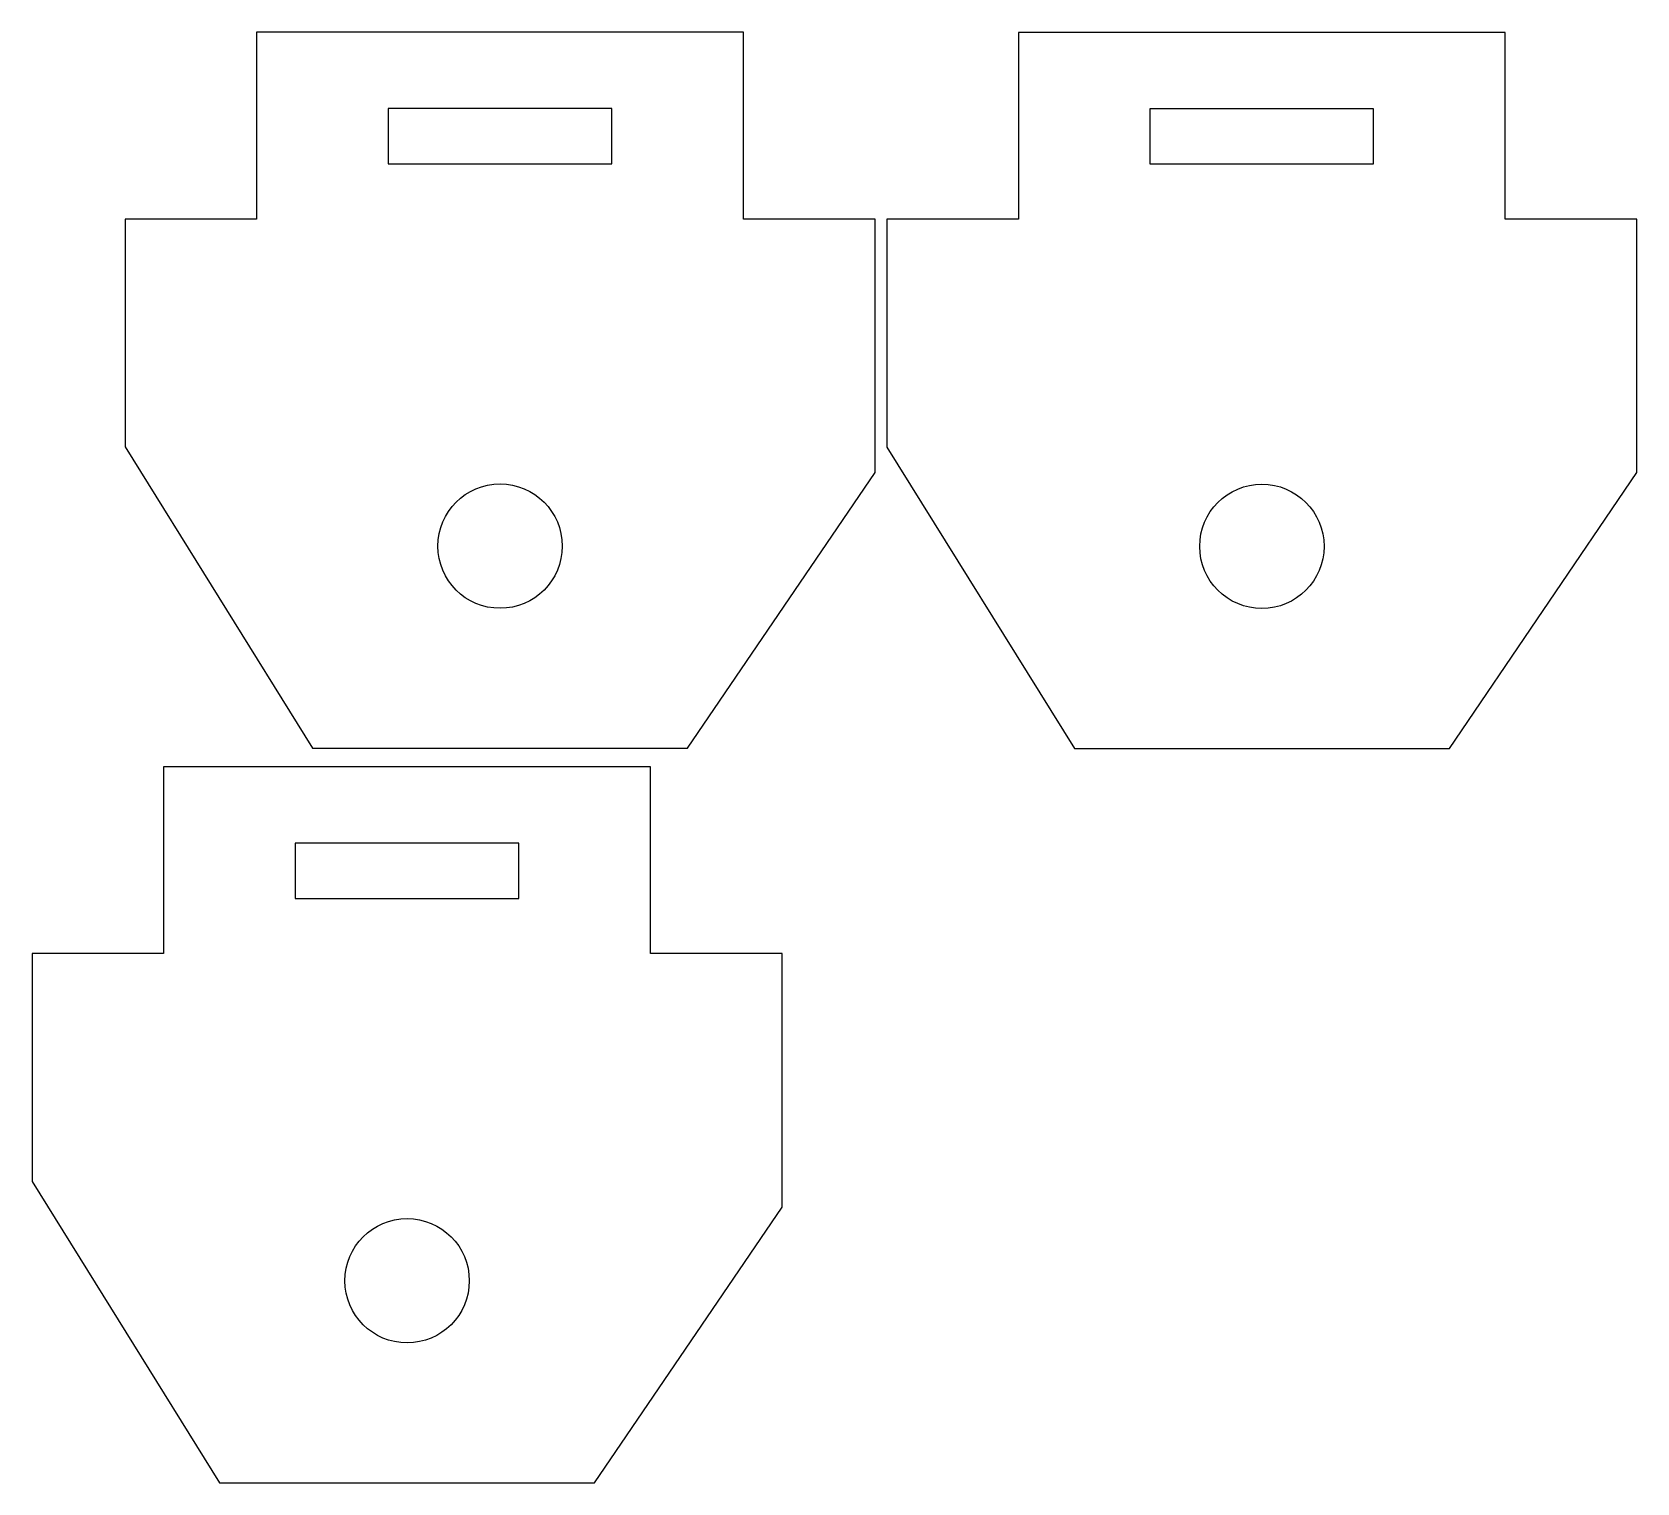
# Model space of a CAD drawing. Header units: inches. Extents: x 0.04 to 6.14, y 18.32 to 23.83.
import ezdxf

# ---------------------------------------------------------------- set-up
doc = ezdxf.new("R2010")
doc.units = ezdxf.units.IN
doc.header["$MEASUREMENT"] = 0

msp = doc.modelspace()

# ---------------------------------------------------------------- linework, layer by layer
at = {"color": 7, "linetype": 'Continuous', "lineweight": 25}
for p, q in [((0.892, 23.8333), (0.892, 23.1233)), ((2.742, 23.8333), (0.892, 23.8333)), ((2.742, 23.1233), (2.742, 23.8333)), ((3.7869, 23.8324), (3.7869, 23.1224)), ((5.6369, 23.8324), (3.7869, 23.8324)), ((5.6369, 23.1224), (5.6369, 23.8324)), ((1.392, 23.5433), (1.392, 23.3333)), ((2.242, 23.5433), (1.392, 23.5433)), ((2.242, 23.3333), (2.242, 23.5433)), ((4.2869, 23.5424), (4.2869, 23.3324)), ((5.1369, 23.5424), (4.2869, 23.5424)), ((5.1369, 23.3324), (5.1369, 23.5424)), ((1.392, 23.3333), (2.242, 23.3333)), ((4.2869, 23.3324), (5.1369, 23.3324)), ((0.892, 23.1233), (0.392, 23.1233)), ((0.392, 23.1233), (0.392, 22.2577)), ((3.2424, 23.1233), (2.742, 23.1233)), ((3.2424, 22.1607), (3.2424, 23.1233)), ((3.7869, 23.1224), (3.2869, 23.1224)), ((3.2869, 23.1224), (3.2869, 22.2567)), ((6.1373, 23.1224), (5.6369, 23.1224)), ((6.1373, 22.1598), (6.1373, 23.1224)), ((0.392, 22.2577), (1.1046, 21.1127)), ((3.2869, 22.2567), (3.9995, 21.1118)), ((2.5298, 21.1127), (3.2424, 22.1607)), ((5.4247, 21.1118), (6.1373, 22.1598)), ((1.1046, 21.1127), (2.5298, 21.1127)), ((3.9995, 21.1118), (5.4247, 21.1118)), ((0.5388, 21.0426), (0.5388, 20.3326)), ((2.3888, 21.0426), (0.5388, 21.0426)), ((2.3888, 20.3326), (2.3888, 21.0426)), ((1.0388, 20.7526), (1.0388, 20.5426)), ((1.8888, 20.7526), (1.0388, 20.7526)), ((1.8888, 20.5426), (1.8888, 20.7526)), ((1.0388, 20.5426), (1.8888, 20.5426)), ((0.5388, 20.3326), (0.0388, 20.3326)), ((0.0388, 20.3326), (0.0388, 19.4669)), ((2.8892, 20.3326), (2.3888, 20.3326)), ((2.8892, 19.37), (2.8892, 20.3326)), ((0.0388, 19.4669), (0.7514, 18.322)), ((2.1766, 18.322), (2.8892, 19.37)), ((0.7514, 18.322), (2.1766, 18.322))]:
    msp.add_line(p, q, dxfattribs=at)
for centre in [(1.8172, 21.8807), (4.7121, 21.8798), (1.464, 19.09)]:
    msp.add_circle(centre, 0.2362, dxfattribs=at)

doc.saveas('drawing.dxf')
